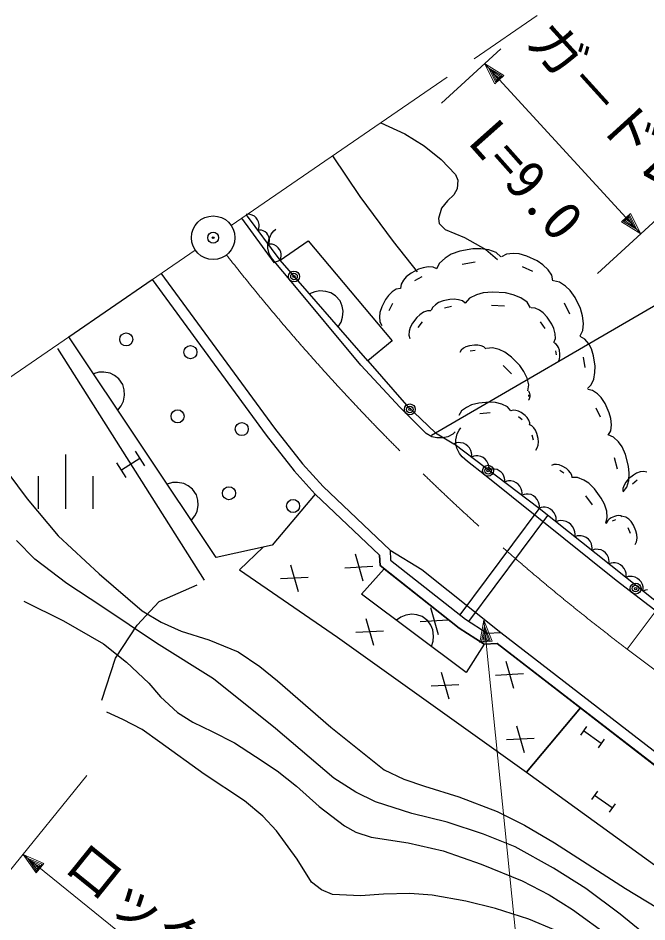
# Model space of a CAD drawing. Units: millimetres, scale not verified. Extents: x 40000 to 680000, y 20000 to 380000.
# Drawn here: x 272943 to 301766, y 297146 to 338562 of the extents above; entities that cross this region are included whole.
import ezdxf
from ezdxf.enums import TextEntityAlignment as Align

# ---------------------------------------------------------------- set-up
doc = ezdxf.new("R2010")
doc.units = ezdxf.units.MM
doc.header["$LTSCALE"] = 1000
doc.header["$PDMODE"] = 32
doc.header["$PDSIZE"] = 500
doc.linetypes.add('CHAIN', pattern=[18.5, 12, -1.5, 3.5, -1.5])
for name, color, linetype, lineweight in [('M-BGD', 7, 'Continuous', 25), ('M-BGD-EXST', 7, 'Continuous', 25), ('M-BMK', 2, 'CHAIN', 13), ('M-BMK-SRVR', 3, 'Continuous', 25), ('M-STR-HTXT', 7, 'Continuous', 13)]:
    doc.layers.add(name, color=color, linetype=linetype, lineweight=lineweight)
doc.layers.add('M-OTRS', color=6, linetype='Continuous')
doc.styles.add('ＭＳ ゴシック', font='')
doc.styles.get('ＭＳ ゴシック').set_extended_font_data('MS Gothic')

msp = doc.modelspace()

# ---------------------------------------------------------------- linework, layer by layer
at = {"layer": 'M-BGD'}
for p, q in [((283186, 329391), (284664, 327356)), ((283505, 329570), (283401, 329559)), ((284951, 327475), (283411, 329546)), ((283581, 329558), (283505, 329570)), ((283667, 329533), (283581, 329558)), ((283775, 329479), (283667, 329533)), ((283854, 329403), (283775, 329479)), ((283918, 329316), (283854, 329403)), ((283968, 329219), (283918, 329316)), ((283937, 328838), (283977, 328935)), ((284030, 328847), (283937, 328838)), ((283989, 329100), (283968, 329219)), ((283977, 328935), (283989, 329010)), ((283989, 329010), (283989, 329100)), ((284097, 328837), (284030, 328847)), ((284667, 328812), (284759, 328889)), ((284174, 328814), (284097, 328837)), ((284270, 328766), (284174, 328814)), ((284340, 328699), (284270, 328766)), ((284397, 328622), (284340, 328699)), ((284441, 328535), (284397, 328622)), ((284431, 328408), (284539, 328653)), ((284460, 328430), (284441, 328535)), ((284460, 328350), (284460, 328430)), ((284539, 328653), (284667, 328812)), ((284385, 328214), (284431, 328408)), ((284395, 328014), (284385, 328214)), ((284456, 327753), (284395, 328014)), ((284414, 328197), (284450, 328283)), ((284519, 328207), (284414, 328197)), ((284450, 328283), (284460, 328350)), ((284594, 328196), (284519, 328207)), ((284680, 328170), (284594, 328196)), ((284788, 328116), (284680, 328170)), ((284867, 328040), (284788, 328116)), ((284931, 327954), (284867, 328040)), ((284951, 327475), (286243, 328360)), ((286243, 328360), (290096, 323769)), ((284553, 327574), (284456, 327753)), ((284981, 327856), (284931, 327954)), ((285002, 327738), (284981, 327856)), ((284991, 327572), (285002, 327648)), ((285002, 327648), (285002, 327738)), ((292792, 327740), (292519, 327567)), ((293193, 327875), (292792, 327740)), ((293783, 327985), (293193, 327875)), ((294148, 327992), (293783, 327985)), ((294523, 327939), (294148, 327992)), ((294851, 327817), (294523, 327939)), ((295072, 327615), (294851, 327817)), ((295328, 327742), (295099, 327620)), ((295630, 327774), (295328, 327742)), ((295909, 327759), (295630, 327774)), ((296261, 327653), (295909, 327759)), ((296732, 327435), (296261, 327653)), ((284758, 327329), (284553, 327574)), ((284664, 327356), (284951, 327475)), ((285397, 326561), (284758, 327329)), ((284951, 327475), (284991, 327572)), ((288971, 322861), (284951, 327475)), ((292257, 327336), (292124, 327068)), ((292519, 327567), (292257, 327336)), ((293303, 327286), (293892, 327396)), ((296993, 327256), (296732, 327435)), ((297232, 327031), (296993, 327256)), ((279486, 326871), (284700, 319765)), ((290955, 326869), (290738, 326710)), ((291289, 327049), (290955, 326869)), ((291508, 327124), (291289, 327049)), ((291744, 327165), (291508, 327124)), ((291965, 327155), (291744, 327165)), ((292138, 327075), (291965, 327155)), ((296042, 327182), (296514, 326964)), ((297402, 326780), (297232, 327031)), ((297456, 326526), (297402, 326780)), ((275271, 323959), (279083, 326576)), ((279083, 326576), (284307, 319457)), ((279083, 326576), (284307, 319457)), ((288651, 322653), (285397, 326561)), ((290494, 326363), (290466, 326176)), ((290607, 326553), (290494, 326363)), ((290738, 326710), (290607, 326553)), ((291135, 326535), (291469, 326715)), ((297755, 326462), (297480, 326515)), ((298028, 326283), (297755, 326462)), ((286538, 326018), (286305, 325921)), ((286768, 326059), (286538, 326018)), ((287050, 326040), (286768, 326059)), ((287271, 325968), (287050, 326040)), ((287489, 325839), (287271, 325968)), ((290091, 326021), (289921, 325851)), ((290278, 326140), (290091, 326021)), ((290465, 326174), (290278, 326140)), ((294257, 325979), (293950, 325881)), ((294680, 326009), (294257, 325979)), ((295278, 325967), (294680, 326009)), ((295633, 325882), (295278, 325967)), ((298250, 326080), (298028, 326283)), ((298471, 325752), (298250, 326080)), ((287699, 325598), (287489, 325839)), ((287796, 325365), (287699, 325598)), ((289785, 325664), (289616, 325325)), ((289921, 325851), (289785, 325664)), ((292426, 325604), (292214, 325525)), ((292739, 325671), (292426, 325604)), ((292933, 325680), (292739, 325671)), ((293134, 325658), (292933, 325680)), ((293311, 325598), (293134, 325658)), ((293432, 325494), (293311, 325598)), ((293638, 325722), (293442, 325496)), ((293950, 325881), (293638, 325722)), ((295983, 325738), (295633, 325882)), ((296270, 325537), (295983, 325738)), ((296432, 325285), (296270, 325537)), ((298715, 325248), (298471, 325752)), ((287837, 325136), (287796, 325365)), ((287817, 324854), (287837, 325136)), ((289616, 325325), (289531, 325071)), ((289955, 325155), (290125, 325495)), ((291704, 325152), (291531, 325083)), ((291864, 325150), (291704, 325152)), ((291935, 325301), (291869, 325156)), ((292071, 325429), (291935, 325301)), ((292214, 325525), (292071, 325429)), ((292494, 325291), (292806, 325359)), ((294638, 325412), (295236, 325370)), ((296649, 325272), (296460, 325284)), ((296849, 325176), (296649, 325272)), ((297017, 325059), (296849, 325176)), ((297967, 325508), (298211, 325005)), ((298810, 324922), (298715, 325248)), ((287745, 324633), (287817, 324854)), ((289531, 325071), (289514, 324867)), ((289514, 324867), (289531, 324646)), ((291221, 324837), (291026, 324584)), ((291363, 324970), (291221, 324837)), ((291531, 325083), (291363, 324970)), ((297195, 324858), (297017, 325059)), ((297403, 324541), (297195, 324858)), ((298856, 324571), (298810, 324922)), ((287617, 324415), (287745, 324633)), ((289531, 324646), (289616, 324477)), ((290915, 324387), (290869, 324221)), ((291026, 324584), (290915, 324387)), ((291280, 324389), (291475, 324643)), ((296877, 324650), (297086, 324333)), ((297497, 324330), (297403, 324541)), ((297559, 324098), (297497, 324330)), ((298826, 324246), (298856, 324571)), ((282022, 313852), (275271, 323959)), ((290869, 324221), (290848, 324036)), ((290848, 324036), (290891, 323882)), ((297503, 323699), (297568, 323877)), ((297568, 323877), (297559, 324098)), ((298698, 323998), (298826, 324246)), ((298923, 323851), (298713, 323967)), ((290096, 323769), (288971, 322861)), ((293466, 323501), (293354, 323437)), ((293629, 323548), (293466, 323501)), ((293867, 323580), (293629, 323548)), ((294012, 323576), (293867, 323580)), ((294162, 323549), (294012, 323576)), ((294290, 323494), (294162, 323549)), ((294375, 323409), (294290, 323494)), ((297601, 323626), (297523, 323670)), ((297668, 323545), (297601, 323626)), ((297716, 323461), (297668, 323545)), ((297751, 323339), (297716, 323461)), ((299099, 323634), (298923, 323851)), ((299227, 323410), (299099, 323634)), ((274744, 323416), (281466, 312807)), ((293245, 323350), (293186, 323245)), ((293354, 323437), (293245, 323350)), ((293662, 323310), (293899, 323343)), ((294687, 323450), (294419, 323415)), ((294991, 323370), (294687, 323450)), ((295257, 323253), (294991, 323370)), ((295560, 323021), (295257, 323253)), ((297573, 323314), (297599, 323136)), ((297777, 323161), (297751, 323339)), ((297754, 322940), (297774, 323052)), ((297774, 323052), (297777, 323161)), ((299321, 323084), (299227, 323410)), ((299388, 322609), (299321, 323084)), ((290458, 320716), (288651, 322653)), ((288971, 322861), (290742, 320829)), ((295174, 322644), (295551, 322258)), ((295937, 322635), (295560, 323021)), ((296125, 322366), (295937, 322635)), ((297650, 322780), (297713, 322843)), ((297713, 322843), (297754, 322940)), ((298846, 323018), (298913, 322543)), ((276648, 322330), (276404, 322263)), ((276880, 322341), (276648, 322330)), ((277158, 322286), (276880, 322341)), ((277368, 322186), (277158, 322286)), ((296274, 322060), (296125, 322366)), ((299325, 322020), (299380, 322318)), ((299380, 322318), (299388, 322609)), ((277568, 322031), (277368, 322186)), ((277746, 321765), (277568, 322031)), ((296347, 321754), (296274, 322060)), ((299216, 321763), (299325, 322020)), ((277812, 321521), (277746, 321765)), ((277823, 321289), (277812, 321521)), ((296306, 321487), (296347, 321754)), ((296364, 321437), (296332, 321461)), ((296388, 321397), (296364, 321437)), ((296404, 321357), (296388, 321397)), ((299046, 321593), (299216, 321763)), ((299277, 321495), (299053, 321546)), ((299497, 321342), (299277, 321495)), ((277668, 320801), (277768, 321012)), ((277768, 321012), (277823, 321289)), ((296332, 321301), (296332, 321221)), ((296332, 321061), (296364, 321085)), ((296364, 321085), (296388, 321125)), ((296388, 321125), (296404, 321173)), ((296412, 321301), (296404, 321357)), ((296404, 321173), (296412, 321221)), ((296412, 321221), (296412, 321301)), ((299675, 321170), (299497, 321342)), ((299849, 320896), (299675, 321170)), ((277513, 320602), (277668, 320801)), ((290721, 320453), (290458, 320716)), ((290742, 320829), (292082, 319562)), ((293270, 320560), (293144, 320357)), ((293496, 320725), (293270, 320560)), ((293727, 320842), (293496, 320725)), ((294057, 320919), (293727, 320842)), ((294535, 320962), (294057, 320919)), ((294826, 320940), (294535, 320962)), ((295121, 320870), (294826, 320940)), ((295373, 320748), (295121, 320870)), ((295533, 320570), (295373, 320748)), ((295630, 320600), (295525, 320569)), ((295758, 320586), (295630, 320600)), ((295872, 320556), (295758, 320586)), ((299430, 320708), (299618, 320289)), ((300037, 320477), (299849, 320896)), ((291428, 319747), (290721, 320453)), ((294100, 320442), (294577, 320484)), ((296008, 320481), (295872, 320556)), ((295876, 320305), (296052, 320173)), ((296184, 320349), (296008, 320481)), ((296277, 320253), (296184, 320349)), ((296356, 320138), (296277, 320253)), ((300108, 320207), (300037, 320477)), ((300137, 319917), (300108, 320207)), ((284700, 319765), (285983, 318132)), ((291654, 319521), (291428, 319747)), ((293163, 319686), (293238, 319779)), ((296404, 320020), (296356, 320138)), ((296485, 319885), (296375, 319932)), ((296404, 319910), (296404, 320020)), ((296584, 319786), (296485, 319885)), ((296660, 319682), (296584, 319786)), ((300106, 319652), (300137, 319917)), ((284307, 319457), (285601, 317810)), ((284307, 319457), (285601, 317810)), ((291908, 319380), (291654, 319521)), ((292135, 319323), (291908, 319380)), ((292082, 319562), (292919, 319059)), ((292417, 319323), (292135, 319323)), ((292643, 319380), (292417, 319323)), ((292870, 319493), (292643, 319380)), ((292983, 319606), (292870, 319493)), ((293013, 319243), (293069, 319505)), ((293069, 319505), (293163, 319686)), ((296491, 319467), (296549, 319234)), ((296724, 319525), (296660, 319682)), ((296782, 319292), (296724, 319525)), ((300238, 319363), (299988, 319465)), ((299994, 319451), (300106, 319652)), ((300463, 319143), (300238, 319363)), ((296827, 316090), (292919, 319059)), ((293037, 319095), (292929, 319052)), ((293006, 319044), (293013, 319243)), ((293056, 318850), (293006, 319044)), ((293121, 319107), (293037, 319095)), ((293221, 319106), (293121, 319107)), ((293353, 319081), (293221, 319106)), ((293460, 319025), (293353, 319081)), ((293556, 318952), (293460, 319025)), ((293639, 318864), (293556, 318952)), ((296741, 318862), (296782, 318996)), ((296794, 319147), (296782, 319292)), ((296782, 318996), (296794, 319147)), ((300636, 318910), (300463, 319143)), ((300784, 318558), (300636, 318910)), ((275120, 318565), (275120, 316069)), ((278313, 318716), (278741, 318041)), ((293168, 318607), (293056, 318850)), ((293299, 318450), (293168, 318607)), ((293698, 318744), (293639, 318864)), ((293725, 318648), (293698, 318744)), ((293724, 318448), (293737, 318564)), ((293832, 318491), (293724, 318448)), ((293737, 318564), (293725, 318648)), ((293916, 318502), (293832, 318491)), ((294016, 318502), (293916, 318502)), ((294148, 318477), (294016, 318502)), ((296666, 318769), (296741, 318862)), ((300921, 318037), (300784, 318558)), ((277896, 317507), (277469, 318182)), ((278527, 318379), (277682, 317844)), ((285983, 318132), (286922, 317095)), ((293548, 318250), (293299, 318450)), ((294327, 317625), (293548, 318250)), ((294256, 318420), (294148, 318477)), ((294351, 318348), (294256, 318420)), ((294434, 318259), (294351, 318348)), ((294494, 318139), (294434, 318259)), ((294521, 318043), (294494, 318139)), ((297497, 318105), (297395, 318063)), ((297625, 318106), (297497, 318105)), ((297742, 318088), (297625, 318106)), ((297885, 318028), (297742, 318088)), ((300262, 318421), (300399, 317900)), ((285601, 317810), (286564, 316746)), ((285601, 317810), (286564, 316746)), ((294520, 317843), (294532, 317959)), ((294617, 317882), (294520, 317843)), ((294532, 317959), (294521, 318043)), ((294693, 317893), (294617, 317882)), ((294783, 317892), (294693, 317893)), ((294901, 317870), (294783, 317892)), ((294998, 317819), (294901, 317870)), ((295084, 317753), (294998, 317819)), ((295159, 317674), (295084, 317753)), ((295212, 317566), (295159, 317674)), ((297774, 317839), (297963, 317728)), ((298075, 317917), (297885, 318028)), ((298177, 317831), (298075, 317917)), ((298268, 317726), (298177, 317831)), ((298329, 317613), (298268, 317726)), ((300951, 317710), (300921, 318037)), ((300929, 317370), (300951, 317710)), ((301294, 317702), (301146, 317618)), ((301460, 317764), (301294, 317702)), ((301621, 317786), (301460, 317764)), ((301757, 317752), (301621, 317786)), ((273870, 317567), (273870, 316069)), ((276369, 317567), (276369, 316069)), ((280023, 317276), (279779, 317209)), ((280256, 317287), (280023, 317276)), ((280533, 317232), (280256, 317287)), ((300361, 312786), (294327, 317625)), ((295237, 317479), (295212, 317566)), ((295236, 317299), (295247, 317404)), ((295344, 317343), (295236, 317299)), ((295247, 317404), (295237, 317479)), ((295428, 317354), (295344, 317343)), ((295528, 317353), (295428, 317354)), ((295660, 317328), (295528, 317353)), ((295767, 317272), (295660, 317328)), ((295863, 317199), (295767, 317272)), ((298341, 317504), (298329, 317613)), ((298590, 317509), (298330, 317511)), ((298870, 317393), (298590, 317509)), ((299108, 317246), (298870, 317393)), ((299366, 316985), (299108, 317246)), ((300793, 317298), (300719, 317166)), ((300928, 317442), (300793, 317298)), ((300840, 317068), (300929, 317370)), ((301146, 317618), (300928, 317442)), ((301104, 317225), (301321, 317401)), ((280744, 317132), (280533, 317232)), ((280944, 316977), (280744, 317132)), ((281121, 316711), (280944, 316977)), ((286922, 317095), (289995, 314184)), ((295946, 317111), (295863, 317199)), ((296005, 316991), (295946, 317111)), ((296033, 316895), (296005, 316991)), ((296044, 316811), (296033, 316895)), ((299675, 316567), (299366, 316985)), ((300719, 317166), (300663, 317013)), ((300663, 317013), (300668, 316874)), ((300673, 316857), (300840, 317068)), ((281188, 316468), (281121, 316711)), ((281199, 316235), (281188, 316468)), ((286564, 316746), (284582, 314408)), ((286564, 316746), (284582, 314408)), ((286564, 316746), (289506, 313958)), ((289506, 313958), (286564, 316746)), ((296031, 316695), (296044, 316811)), ((296139, 316738), (296031, 316695)), ((296223, 316750), (296139, 316738)), ((296323, 316749), (296223, 316750)), ((296455, 316724), (296323, 316749)), ((296563, 316667), (296455, 316724)), ((296658, 316595), (296563, 316667)), ((296742, 316506), (296658, 316595)), ((296801, 316386), (296742, 316506)), ((298949, 316676), (299258, 316258)), ((299819, 316286), (299675, 316567)), ((281144, 315958), (281199, 316235)), ((293207, 311216), (296821, 316074)), ((296828, 316290), (296801, 316386)), ((296924, 316141), (296815, 316100)), ((296827, 316090), (296839, 316206)), ((304005, 310375), (296827, 316090)), ((296839, 316206), (296828, 316290)), ((297008, 316150), (296924, 316141)), ((297108, 316148), (297008, 316150)), ((297239, 316120), (297108, 316148)), ((297345, 316061), (297239, 316120)), ((297439, 315986), (297345, 316061)), ((299921, 315974), (299819, 316286)), ((280889, 315548), (281044, 315748)), ((281044, 315748), (281144, 315958)), ((293608, 310918), (297222, 315776)), ((297520, 315896), (297439, 315986)), ((297577, 315774), (297520, 315896)), ((297602, 315677), (297577, 315774)), ((297596, 315478), (297612, 315593)), ((297612, 315593), (297602, 315677)), ((299876, 315424), (299950, 315672)), ((299950, 315672), (299921, 315974)), ((300035, 315603), (299975, 315541)), ((300130, 315663), (300035, 315603)), ((300277, 315728), (300130, 315663)), ((300371, 315752), (300277, 315728)), ((300471, 315762), (300371, 315752)), ((300564, 315750), (300471, 315762)), ((300634, 315711), (300564, 315750)), ((300804, 315694), (300668, 315727)), ((300937, 315599), (300804, 315694)), ((301044, 315493), (300937, 315599)), ((297716, 315523), (297596, 315478)), ((297809, 315533), (297716, 315523)), ((297919, 315530), (297809, 315533)), ((298063, 315499), (297919, 315530)), ((298180, 315434), (298063, 315499)), ((298283, 315352), (298180, 315434)), ((298373, 315253), (298283, 315352)), ((298435, 315119), (298373, 315253)), ((299921, 315465), (299903, 315387)), ((299975, 315541), (299921, 315465)), ((300195, 315517), (300341, 315582)), ((300891, 315214), (301002, 314957)), ((301148, 315325), (301044, 315493)), ((301259, 315068), (301148, 315325)), ((298462, 315013), (298435, 315119)), ((298456, 314793), (298473, 314920)), ((298565, 314834), (298456, 314793)), ((298473, 314920), (298462, 315013)), ((298649, 314844), (298565, 314834)), ((298749, 314841), (298649, 314844)), ((298880, 314813), (298749, 314841)), ((298987, 314754), (298880, 314813)), ((301300, 314903), (301259, 315068)), ((301315, 314727), (301300, 314903)), ((284582, 314408), (282022, 313852)), ((284582, 314408), (284174, 314319)), ((299080, 314679), (298987, 314754)), ((299162, 314589), (299080, 314679)), ((299218, 314467), (299162, 314589)), ((299243, 314371), (299218, 314467)), ((299253, 314286), (299243, 314371)), ((301225, 314444), (301294, 314565)), ((301294, 314565), (301315, 314727)), ((284174, 314319), (283092, 313286)), ((288388, 314007), (288738, 312777)), ((289506, 313958), (289532, 313477)), ((289532, 313477), (289506, 313958)), ((289995, 314184), (290019, 313729)), ((289995, 314184), (291454, 313289)), ((299238, 314171), (299253, 314286)), ((299347, 314212), (299238, 314171)), ((299431, 314221), (299347, 314212)), ((299531, 314218), (299431, 314221)), ((299662, 314190), (299531, 314218)), ((299768, 314131), (299662, 314190)), ((299862, 314057), (299768, 314131)), ((299943, 313966), (299862, 314057)), ((300000, 313845), (299943, 313966)), ((290019, 313729), (293449, 311020)), ((300025, 313748), (300000, 313845)), ((300019, 313549), (300035, 313664)), ((300128, 313589), (300019, 313549)), ((300035, 313664), (300025, 313748)), ((300213, 313599), (300128, 313589)), ((300312, 313596), (300213, 313599)), ((300444, 313568), (300312, 313596)), ((300550, 313509), (300444, 313568)), ((283092, 313286), (287581, 310190)), ((285431, 313512), (285781, 312281)), ((289202, 313428), (287924, 313357)), ((288689, 312166), (289720, 313328)), ((289532, 313477), (293159, 310613)), ((293159, 310613), (289532, 313477)), ((289720, 313328), (293159, 310613)), ((291454, 313289), (295070, 310410)), ((300644, 313434), (300550, 313509)), ((300725, 313344), (300644, 313434)), ((300781, 313223), (300725, 313344)), ((300807, 313126), (300781, 313223)), ((300816, 313042), (300807, 313126)), ((286245, 312932), (284967, 312861)), ((309769, 305546), (300361, 312786)), ((300801, 312926), (300816, 313042)), ((300910, 312967), (300801, 312926)), ((300994, 312977), (300910, 312967)), ((301094, 312974), (300994, 312977)), ((301225, 312946), (301094, 312974)), ((301332, 312887), (301225, 312946)), ((301425, 312812), (301332, 312887)), ((301507, 312722), (301425, 312812)), ((301563, 312600), (301507, 312722)), ((279407, 311821), (281149, 312599)), ((301588, 312504), (301563, 312600)), ((301582, 312304), (301598, 312419)), ((301702, 312349), (301582, 312304)), ((301598, 312419), (301588, 312504)), ((301795, 312359), (301702, 312349)), ((293480, 308576), (288689, 312166)), ((278407, 310747), (279407, 311821)), ((291841, 311548), (292191, 310318)), ((288884, 311053), (289234, 309823)), ((290493, 311114), (290285, 310970)), ((290709, 311202), (290493, 311114)), ((290989, 311242), (290709, 311202)), ((291221, 311218), (290989, 311242)), ((291461, 311138), (291221, 311218)), ((291716, 310946), (291461, 311138)), ((277406, 309229), (278407, 310747)), ((292655, 310969), (291377, 310898)), ((291860, 310739), (291716, 310946)), ((291948, 310523), (291860, 310739)), ((293449, 311020), (294437, 310384)), ((289698, 310473), (288420, 310402)), ((291988, 310243), (291948, 310523)), ((291964, 310012), (291988, 310243)), ((293159, 310613), (294300, 309879)), ((293159, 310613), (294300, 309879)), ((294300, 309879), (293159, 310613)), ((294437, 310384), (295070, 310410)), ((295070, 310410), (304391, 303196)), ((287581, 310190), (296253, 304015)), ((291884, 309772), (291964, 310012)), ((294300, 309879), (293480, 308576)), ((294300, 309879), (294908, 309904)), ((294908, 309904), (294300, 309879)), ((294908, 309904), (304086, 302800)), ((298721, 306953), (294908, 309904)), ((276776, 307303), (277406, 309229)), ((295294, 309089), (295644, 307859)), ((292337, 308594), (292687, 307364)), ((296108, 308510), (294830, 308439)), ((293151, 308014), (291873, 307943)), ((298721, 306953), (296253, 304015)), ((296253, 304015), (298721, 306953)), ((310833, 297630), (298721, 306953)), ((295790, 306135), (296140, 304905)), ((298994, 306094), (298716, 305703)), ((299670, 305321), (298855, 305899)), ((296604, 305555), (295326, 305484)), ((299809, 305517), (299531, 305126)), ((296253, 304015), (305205, 297504)), ((299497, 303141), (299219, 302750)), ((300173, 302368), (299358, 302945)), ((300312, 302563), (300034, 302172))]:
    msp.add_line(p, q, dxfattribs=at)
for points in [[(289569, 333766), (290665, 333258), (291554, 332710), (292333, 332079), (292999, 331388), (293091, 331141), (293073, 330736), (292914, 330460), (292619, 330181), (292353, 329848), (292210, 329372), (292243, 329154), (292511, 328879), (293409, 328502), (294389, 327950), (294916, 327493)], [(287354, 332248), (288606, 330387), (290131, 328321), (291232, 326939)], [(270528, 320824), (271300, 319424), (272068, 318253), (273367, 316532), (274774, 314844), (276656, 313095), (278636, 311397), (279496, 310882), (280413, 310473), (281680, 310069), (283030, 309525), (284025, 308854), (284831, 308194), (287274, 306077), (289720, 304114), (290619, 303689), (291572, 303362), (293137, 302875), (294900, 302207), (296150, 301581), (297530, 300763), (300783, 298675), (304242, 296578), (305044, 296115)], [(301940, 296350), (300543, 297508), (298963, 298670), (297477, 299608), (295732, 300582), (294272, 301171), (292613, 301719), (290995, 302108), (289326, 302642), (288422, 303093), (287411, 303740), (284747, 306005), (281897, 308289), (279283, 309920), (276779, 311600), (275184, 312652), (273710, 313763), (272872, 314619)], [(273205, 311850), (275022, 310948), (276865, 309891), (277916, 309052), (278932, 308092), (279471, 307462), (280246, 306739), (280945, 306302), (281846, 305870), (282858, 305345), (283825, 304727), (284824, 304062), (285701, 303361), (286746, 302432), (287901, 301553), (288423, 301258), (289125, 301030), (290819, 300773), (292428, 300407), (294173, 299799), (296047, 299028), (297289, 298383), (298355, 297718), (300081, 296457)], [(297589, 296757), (296350, 297265), (294829, 297759), (293461, 298099), (291921, 298368), (290895, 298444), (289695, 298411), (288643, 298336), (287353, 298400), (286857, 298609), (286384, 298973), (285729, 300027), (284790, 301320), (284157, 301985), (283315, 302691), (281467, 303910), (279437, 305379), (278625, 305958), (277751, 306425), (277005, 306750)]]:
    msp.add_lwpolyline(points, dxfattribs=at)
for centre, major_axis in [((285589, 326721), (250, 0)), ((285589, 326721), (150, 0)), ((285589, 326721), (50, 0)), ((277901, 323838), (300, 0)), ((280841, 323252), (300, 0)), ((280255, 320314), (300, 0)), ((290898, 320630), (250, 0)), ((290898, 320630), (150, 0)), ((290898, 320630), (50, 0)), ((283195, 319728), (300, 0)), ((294484, 317820), (250, 0)), ((294484, 317820), (150, 0)), ((294484, 317820), (50, 0)), ((282609, 316790), (300, 0)), ((285549, 316204), (300, 0)), ((301246, 312420), (250, 0)), ((301246, 312420), (150, 0)), ((301246, 312420), (50, 0))]:
    msp.add_ellipse(centre, major_axis=major_axis, ratio=0.999162, dxfattribs=at)
at = {"layer": 'M-BGD-EXST'}
msp.add_line((306911, 328162), (291888, 319430), dxfattribs=at)
at = {"layer": 'M-BMK'}
for p, q in [((282708, 329064), (306177, 345149)), ((281060, 327933), (263837, 316111)), ((338929, 280750), (300860, 309649))]:
    msp.add_line(p, q, dxfattribs=at)
msp.add_ellipse((361202, 389253), major_axis=(99943, 0), ratio=0.999162, start_param=3.805635, end_param=4.064178, dxfattribs=at)
msp.add_ellipse((361202, 389253), major_axis=(99943, 0), ratio=0.999162, start_param=3.805635, end_param=4.064178, dxfattribs=at)
at = {"layer": 'M-BMK-SRVR'}
for major_axis in [(999, 0), (40, 0)]:
    msp.add_ellipse((281884, 328499), major_axis=major_axis, ratio=0.999162, dxfattribs=at)
at = {"layer": 'M-OTRS'}
msp.add_point((281884, 328499), dxfattribs=at)
at = {"layer": 'M-STR-HTXT'}
for p, q in [((292348, 334668), (295062, 337154)), ((294325, 336480), (301484, 328676)), ((294325, 336480), (295207, 335933)), ((294794, 335555), (294325, 336480)), ((294514, 336274), (295121, 335908)), ((294826, 335638), (294514, 336274)), ((294622, 336156), (295035, 335883)), ((294858, 335721), (294622, 336156)), ((294784, 335979), (294949, 335859)), ((294890, 335805), (294784, 335979)), ((295207, 335933), (294794, 335555)), ((295121, 335908), (294826, 335638)), ((295035, 335883), (294858, 335721)), ((294949, 335859), (294890, 335805)), ((300860, 309649), (318821, 333633)), ((302221, 329351), (299507, 326865)), ((300603, 329223), (301015, 329601)), ((300689, 329248), (300983, 329518)), ((300775, 329272), (300952, 329434)), ((301187, 329000), (300775, 329272)), ((300861, 329297), (300920, 329351)), ((301025, 329177), (300861, 329297)), ((300920, 329351), (301025, 329177)), ((300952, 329434), (301187, 329000)), ((300983, 329518), (301295, 328882)), ((301015, 329601), (301484, 328676)), ((301484, 328676), (300603, 329223)), ((301295, 328882), (300689, 329248)), ((294111, 309953), (294288, 310975)), ((294186, 310001), (294316, 310697)), ((294288, 310975), (298492, 269827)), ((294288, 310975), (294668, 310010)), ((294316, 310697), (294584, 310042)), ((294262, 310049), (294332, 310538)), ((294332, 310538), (294500, 310073)), ((294337, 310097), (294357, 310299)), ((294357, 310299), (294417, 310105)), ((294668, 310010), (294111, 309953)), ((294584, 310042), (294186, 310001)), ((294500, 310073), (294262, 310049)), ((294417, 310105), (294337, 310097)), ((276097, 303859), (272542, 299455)), ((273169, 300232), (285239, 290504)), ((273169, 300232), (274123, 299823)), ((273772, 299388), (273169, 300232)), ((273387, 300057), (274042, 299786)), ((273791, 299475), (273387, 300057)), ((273512, 299956), (273960, 299749)), ((273810, 299562), (273512, 299956)), ((273698, 299806), (273879, 299712)), ((273829, 299649), (273698, 299806)), ((274123, 299823), (273772, 299388)), ((274042, 299786), (273791, 299475)), ((273960, 299749), (273810, 299562)), ((273879, 299712), (273829, 299649))]:
    msp.add_line(p, q, dxfattribs=at)

# ---------------------------------------------------------------- texts
at = {"layer": 'M-STR-HTXT', "style": 'ＭＳ ゴシック'}
for s, rotation, p in [('ガ－ドレール', 312.224, (295741, 337074)), ('L=9.0', 311.624, (293082, 332504)), ('ロックネット', 321.123, (274588, 299142))]:
    msp.add_text(s, height=1833, rotation=rotation, dxfattribs=at).set_placement(p, align=Align.BOTTOM_LEFT)

doc.saveas('drawing.dxf')
